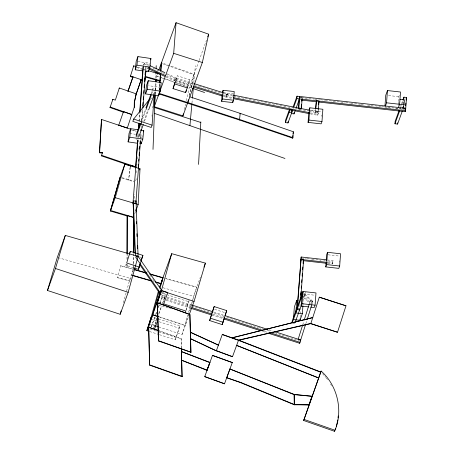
<?xml version="1.0" encoding="UTF-8"?>
<svg xmlns="http://www.w3.org/2000/svg" width="454" height="454" viewBox="0 0 454 454"><rect width="100%" height="100%" fill="white"/><g stroke="black" fill="none" stroke-linecap="round" stroke-linejoin="round"><path stroke-width="0.34" stroke-dasharray="2.27 1.7" d="M127.024 264.075L127.018 267.588L127.109 263.842M127.029 259.16L127.041 254.24M127.114 259.626L127.126 254.007M133.357 264.495L133.351 269.409L120.764 265.783L133.436 269.177L130.099 281.196L117.404 277.644L120.849 265.55M133.363 263.797L133.374 254.671M133.436 268.473L133.442 266.367M133.448 263.564L133.459 253.037M155.109 94.511L155.279 90.181M155.302 89.586L155.569 82.549M155.728 78.383L155.892 74.098M134.486 198.353L134.702 194.153M136.745 165.012L136.841 163.605M136.807 166.561L136.995 163.752M137.329 158.826L137.517 156.017M137.891 150.393L138.033 148.282M138.459 141.954L138.601 139.843M151.994 116.235L152.09 114.828M152.561 107.797L152.652 106.395M137.817 137.534L138.078 133.998M139.015 121.286L139.639 112.808M138.203 135.894L138.357 133.771M139.293 121.059L139.917 112.581M140.428 137.823L140.632 134.997M141.154 127.932L141.364 125.105M141.415 124.402L142.511 109.567M140.604 139.009L140.967 134.061M141.648 124.878L141.801 122.762M141.852 122.052L142.789 109.34M152.856 90.346L152.992 88.507L155.603 88.797L155.467 90.635M299.907 306.422L300.06 304.311M300.156 317.494L300.361 314.69M300.417 313.986L300.673 310.485M318.368 109.902L317.885 112.864L315.275 112.581L315.524 109.187M315.275 112.581L315.757 109.613M302.966 305.298L303.278 301.087M317.885 112.864L318.084 110.157M302.949 300.866L305.088 294.986L305.27 292.535L303.13 298.414M321.676 116.36L321.772 114.998M327.714 263.405L332.566 263.95L333.088 260.562L328.236 260.023M332.566 263.95L333.088 260.562M339.274 262.242L339.376 260.88M398.158 105.527L398.811 96.674L399.537 94.676M403.141 104.187L403.436 100.118M155.223 94.177L156.085 83.037M156.465 78.162L156.63 76.073L157.345 74.098M159.184 90.425L159.723 83.462M159.377 89.892L159.865 83.627M191.963 103.047L192.348 98.813M193.818 82.583L195.356 65.643M136.211 172.707L136.416 170.664M148.918 65.796L149.218 63.174L136.892 61.364M141.773 137.885L142.556 133.924M159.161 90.556L159.462 87.934M130.139 167.112L128.573 180.181L130.343 166.55M232.567 94.999L227.023 93.904L226.268 97.252L232.505 98.484M223.589 96.418L226.268 97.252L227.023 93.904M310.093 113.818L317.715 115.322L318.47 111.973L310.156 110.333M317.715 115.322L318.47 111.973M184.313 109.675L185.544 104.148M186.322 100.697L189.256 87.577L198.852 61.216M189.278 95.488L193.915 74.774L169.944 66.324M189.318 95.646L194.108 74.24L162.146 62.975M123.363 302.773L130.094 278.364L133.975 267.701M158.673 326.903L182.014 334.541L187.78 315.07M188.575 312.386L191.758 301.643M191.957 300.968L200.345 277.053M188.455 314.843L185.277 325.586L158.599 316.852M189.732 310.581L196.696 287.081L165.67 278.364M175.88 80.182L177.213 75.773L189.806 79.7L188.279 84.733M223.294 92.724L227.318 93.978L226.268 97.252L226.608 96.316L232.845 97.548M157.226 318.345L153.9 327.493L151.381 326.698L155.433 315.212M158.281 307.744L162.572 295.605L165.086 296.405L162.697 303.312M153.9 327.493L157.237 317.97M133.765 267.871L125.832 265.323L126.24 264.029M164.564 297.926L164.013 299.668L161.215 295.543M159.45 334.694L175.357 339.808L179.875 325.813L152.039 316.869M175.357 339.808L179.875 325.813M186.004 310.11L189.08 300.52M186.038 310.366L189.097 300.65M302.693 324.826L303.862 321.228M309.31 303.913L310.36 300.588L312.868 301.388L311.909 304.322M305.831 323.634L307.006 320.036M310.36 300.588L310.025 301.518L312.534 302.324L312.868 301.388M143.6 65.092L144.48 63.055L148.952 65.149M141.347 120.497L145.229 109.834M151.051 93.842L152.992 88.507M141.166 122.949L145.774 110.282M151.84 93.626L152.811 90.959L154.116 91.106M143.714 121.456L148.083 109.459M153.662 94.131L155.115 90.13M144.503 121.241L148.384 110.577M154.451 93.916L155.421 91.248M160.018 85.942L159.536 87.276L148.583 85.67M135.61 180.845L136.768 177.662M166.062 76.976L174.364 80.869L175.777 77.736L167.475 73.837M174.364 80.869L175.777 77.736M175.755 79.773L177.213 75.773M134.702 213.993L135.394 212.086M117.404 277.644L130.185 280.964M189.806 79.7L188.109 84.359L176.18 80.647M199.09 60.558L206.525 40.128M125.832 265.323L126.257 264.154M227.318 93.978L226.977 94.914L222.284 93.456M155.671 314.56L156.624 311.943M158.287 307.369L159.717 303.448M159.956 302.795L162.572 295.605M151.381 326.698L154.95 316.892M155.904 314.281L156.619 312.318M158.9 313.396L161.516 306.206M162.47 303.59L165.086 296.405L164.354 298.732L161.851 297.943M158.894 313.771L161.749 305.928M182.014 334.541L189.012 315.326M181.288 347.883L181.123 338.531L158.628 330.54M398.51 103.37L398.992 102.037M399.634 109.017L400.337 107.07M400.576 106.423L401.285 104.482M401.518 103.83L402.698 100.589M400.394 108.875L402.045 104.341M402.284 103.688L403.458 100.448M402.982 103.87L403.464 102.536M310.791 304.049L312.539 302.302L312.885 301.365L302.665 292.24L304.617 292.461M143.407 65.251L144.48 63.055M152.902 95.141L154.212 93.513M139.809 112.688L141.557 110.515M150.302 99.647L152.05 97.474M312.885 301.365L311.138 303.113L303.471 296.275M402.789 108.932L405.399 109.221M298.465 109.045L300.423 109.261M315.609 111.644L318.22 111.934M388.505 95.527L398.811 96.674M302.812 97.792L304.214 97.95M304.918 98.03L314.054 99.046M314.758 99.125L319.673 99.676M320.376 99.749L324.593 100.221M325.297 100.3L340.052 101.946M340.755 102.025L344.966 102.49M345.67 102.57L349.886 103.041M350.59 103.12L360.425 104.216M361.129 104.295L364.641 104.687M367.451 104.999L370.265 105.311M370.963 105.39L380.804 106.486M381.508 106.565L385.02 106.957M387.829 107.269L401.177 108.756M401.881 108.835L404.69 109.147M384.856 107.473L393.102 108.392M395.848 108.699L397.908 108.932M400.462 109.215L402.375 109.425M223.64 92.786L233.379 93.87M310.349 110.294L322.028 111.593M135.996 139.015L137.301 139.157M328.049 254.813L339.036 256.039M301.535 258.02L306.393 258.564M307.086 258.638L311.245 259.103M311.943 259.183L320.955 260.187M323.73 260.494L325.121 260.647M327.896 260.959L332.748 261.498M328.055 262.469L332.907 263.014M300.661 260.392L302.744 260.624M303.465 293.954L315.144 295.259M303.783 294.839L305.088 294.986M292.665 323.52L294.623 323.742M129.748 133.453L135.224 134.253M139.333 134.855L142.068 135.258M226.682 94.841L232.919 96.072M233.611 96.208L267.559 102.916M268.252 103.052L308.431 110.997M309.123 111.134L318.129 112.91M310.434 112.881L318.055 114.385M137.551 135.956L138.68 136.189M165.585 278.597L196.61 287.314M163.003 287.745L193.347 296.269M57.987 257.605L130.094 278.364M153.259 281.287L154.604 281.673M122.137 177.662L134.026 181.169M121.933 178.223L133.822 181.725M146.12 70.001L147.436 70.41M193.796 83.536L176.362 78.105L175.658 80.443L193.086 85.874M176.021 79.041L193.455 84.472M194.125 84.682L198.818 86.141M199.488 86.351L221.614 93.246M223.93 95.482L226.608 96.316M175.318 81.38L192.076 86.6M152.107 324.36L154.621 325.155M139.418 256.851L141.398 257.486M214.64 309.327L225.212 312.727M160.16 292.524L166.124 294.442M166.788 294.657L188.654 301.689M167.112 297.052L192.076 305.082M213.669 312.023L224.469 315.496M269.006 329.814L273.053 331.114M166.771 297.994L191.06 305.803M191.736 306.019L224.128 316.432M226.824 317.301L257.866 327.277M258.542 327.499L263.263 329.014M267.315 330.319L270.686 331.403M274.738 332.703L286.207 336.391M286.883 336.607L299.702 340.733M166.374 299.385L190.669 307.193M212.937 314.355L223.062 317.607M264.222 330.841L268.269 332.146M166.033 300.321L191.003 308.351M211.922 315.076L222.721 318.543M262.531 331.346L266.583 332.646M158.667 302.279L162.64 303.561M158.48 304.827L171.067 308.873M150.529 318.986L156.494 320.904M159.144 321.755L179.024 328.146M150.359 329.167L156.324 331.085M158.974 331.936L176.203 337.475M149.514 331.499L158.787 334.479M158.684 316.62L185.363 325.353M149.338 323.844L154.672 325.592M137.624 67.152L142.198 68.69M142.851 68.906L144.815 69.564M136.773 67.464L142.006 69.218M142.658 69.439L144.622 70.098M133.221 130.06L136.523 131.166M131.694 130.179L136.319 131.728M155.836 75.608L191.94 88.121M162.617 63.742L169.28 66.091M156.63 76.073L160.625 77.486M161.289 77.719L164.62 78.894M165.284 79.127L175.272 82.645M175.936 82.883L185.26 86.169M159.206 331.011L181.038 338.769M144.134 63.991L147.97 65.79M153.077 68.185L162.021 72.379M162.663 72.68L165.216 73.877M165.852 74.178L175.437 78.673M166.402 76.039L174.705 79.932M303.851 294.544L312.539 302.302M303.641 297.665L310.281 303.595M322.539 373.625L324.145 375.435M324.951 376.343L325.807 377.416M326.239 377.949L327.527 379.555M162.912 292.166L166.136 296.82M147.261 271.004L149.678 274.494M150.081 275.073L152.499 278.563M152.902 279.148L155.325 282.632M161.772 291.933L164.995 296.587M161.147 294.033L164.371 298.681M330.563 384.078L331.539 385.679M181.123 338.531L181.373 347.651"/><path stroke-width="0.68" d="M127.041 253.542L127.188 215.383L127.126 253.309M133.38 252.566L133.516 217.25L110.56 210.48L120.157 177.083M133.465 252.333L133.516 217.25M134.214 107.428L134.288 102.513L136.052 94.438L141.188 79.654L136.052 94.438M153.009 149.423L155.092 95.039M155.597 81.851L155.677 79.728M155.921 73.395L155.972 71.987M156.108 68.469L156.216 65.654M135.859 210.809L138.175 204.448L140.008 168.752L124.816 164.28L119.952 177.639L110.356 211.036L127.233 216.019M198.574 164.41L200.827 121.831M99.432 152.777L99.636 152.221L102.547 152.521L102.349 153.083L99.432 152.777L101.509 119.447L131.24 129.396M99.636 152.221L101.509 119.447M148.963 100.033L133.669 119.044L132.818 121.377L151.239 127.483L152.09 125.151L154.116 94.92M158.917 93.904L239.485 120.021L292.734 138.198L292.926 135.576M293.068 133.601L293.358 131.756L240.206 113.369L189.783 96.804M292.734 138.198L293.358 131.756M135.576 167.906L137.607 140.36M138.442 129.055L138.856 123.403M139.69 112.098L143.021 66.891M132.926 203.931L137.891 140.133M138.776 128.119L139.14 123.176M139.974 111.877L143.305 66.664M138.243 167.492L138.447 164.666M138.708 161.13L138.867 159.013M139.123 155.478L139.333 152.657M139.594 149.122L139.804 146.296M140.065 142.766L140.167 141.353M140.944 130.758L141.052 129.345M142.766 106.032L143.027 102.502M143.237 99.676L143.447 96.85M143.708 93.32L143.912 90.494M144.122 87.667L144.332 84.841M144.593 81.306L144.798 78.485M145.059 74.95L145.269 72.124M140.502 140.417L135.865 203.29L133.255 203M142.897 107.927L145.916 66.954M222.25 92.633L223.101 90.301L234.224 91.538L233.589 100.221L232.737 102.553L221.614 101.316L222.057 95.3M221.614 101.316L222.46 98.983L223.101 90.301M232.737 102.553L232.834 101.219M285.396 122.62L285.577 120.168L289.397 109.675L292.007 109.964L291.826 112.416L289.215 112.127L285.396 122.62L288.006 122.909L292.586 110.328M288.006 122.909L288.097 121.683M289.215 112.127L289.397 109.675M291.406 113.579L294.016 113.875L294.101 112.649M293.772 107.076L296.848 98.626L297.029 96.174L405.734 108.29L405.553 110.736L405.212 111.673L318.793 102.042M298.511 108.364L299.209 98.626M299.64 96.464L298.8 108.109L301.411 108.398L302.205 97.553L299.595 97.264M301.223 107.297L301.422 104.59M301.672 101.197L301.774 99.846M292.058 322.834L292.194 321.001L301.473 295.514M308.975 110.14L309.827 107.808L322.873 109.266L321.971 121.519L321.126 123.851L308.073 122.393L308.822 112.183M308.073 122.393L308.919 120.066L309.827 107.808M298.057 300.508L296.751 300.361L295.821 312.988L302.347 313.714L302.914 305.996M297.035 309.651L297.37 308.72L299.981 309.009L299.646 309.94L297.035 309.651L301.184 257.009L326.846 259.864M297.37 308.72L301.184 257.009M300.837 293.749L300.996 291.638M301.252 288.114L301.411 286.003M301.672 282.484L301.876 279.67M302.137 276.146L302.341 273.331M302.602 269.812L302.812 266.997M303.068 263.473L303.278 260.658M300.707 299.152L303.613 259.728L301.002 259.438L300.667 260.369M296.751 300.361L294.357 306.949L293.426 319.571L299.952 320.303L300.054 318.895M315.57 108.512L316.404 100.799L319.014 101.089L318.419 109.221M308.743 306.898L301.189 306.058L301.944 295.843M315.808 108.932L316.404 100.799M302.619 296.751L300.571 294.93L300.917 293.993L302.665 292.24L302.478 294.697L292.251 322.794M301.189 306.058L302.041 303.726L302.943 291.468L315.99 292.926L315.087 305.179L314.242 307.511L310.808 307.125M318.135 109.476L318.231 108.12M318.481 104.732L318.68 102.019M326.222 260.789L326.676 254.66L327.521 252.328L340.574 253.78L339.671 266.038L338.82 268.371L325.773 266.912L326.074 262.832M325.773 266.912L326.619 264.58L327.521 252.328M384.958 106.111L385.758 95.221L387.455 90.556L400.507 92.014L399.605 104.267L398.391 107.598M385.344 106.14L386.553 102.808L387.455 90.556M402.295 111.111L397.579 124.073L394.969 123.783L395.15 121.332L399.162 110.311M397.579 124.073L397.67 122.847M403.436 100.118L403.64 97.996L402.936 99.942M403.226 106.645L403.124 108.001L405.734 108.29L406.534 97.445L403.924 97.156L403.589 98.087M403.725 99.863L403.924 97.156M402.863 108.092L404.071 104.766L404.435 99.874L399.963 99.375M405.212 111.673L405.394 109.227M405.649 105.833L405.848 103.12M406.114 100.13L406.251 98.291M158.787 70.143L176.056 22.7L208.687 34.198L202.348 62.51L182.917 115.889L154.252 106.707L155.172 94.875M156.193 81.646L156.358 79.558M159.78 82.764L160.478 73.718M160.693 70.932L161.289 63.271M159.916 82.929L160.574 74.473L148.095 70.614M160.835 71.096L161.482 62.743M154.252 106.707L173.683 53.334L176.056 22.7M189.914 125.633L191.889 103.864M192.411 98.109L193.438 86.816M338.031 417.935L338.224 415.949M142.772 70.898L135.241 69.797L136.211 61.267L137.908 56.602L150.915 58.509L149.945 67.039L148.248 71.704L145.507 71.301M137.675 143.288L128.09 141.881L129.061 133.351L130.758 128.686L138.288 129.793M135.241 69.797L136.938 65.132L137.908 56.602M128.09 141.881L129.793 137.216L130.758 128.686M144.917 79.439L144.684 81.493L145.978 71.289M145.07 78.071L145.308 76.017M145.558 93.899L146.529 85.369L148.225 80.704L161.232 82.611L160.262 91.141L158.565 95.805L145.558 93.899L147.255 89.234L148.225 80.704M148.248 71.704L148.396 70.387M139.73 143.589L141.103 143.787L141.251 142.477M141.103 143.787L142.8 139.123L143.77 130.593L141.029 130.196M158.565 95.805L158.713 94.494M130.343 166.55L130.508 165.177L136.138 167.055L101.577 155.291L101.373 155.853L130.582 165.789M337.838 419.922L336.289 426.732M136.245 93.904L134.486 101.98L134.407 106.894L131.558 115.072L131.762 114.516L123.471 111.622L123.272 112.178M182.917 115.889L183.382 113.818M292.926 137.67L239.678 119.493L187.774 102.553L188.393 99.795M120.185 314.299L128.187 292.308L138.095 256.374L65.314 235.422L57.312 257.412L47.466 290.486L120.185 314.299L121.122 310.911M155.858 282.297L161.221 283.846L162.861 277.905L150.115 274.239M161.221 283.846L162.946 277.672L149.531 273.807M158.508 290.838L149.338 323.844L161.482 290.475L167.747 292.529L163.366 304.918M159.042 291.752L152.595 314.889L158.236 316.739M159.978 288.386L162.975 277.61M171.691 253.661L161.397 290.708L194.074 301.405L205.407 263.138L171.691 253.661L159.632 286.797M110.356 211.036L115.22 197.677L124.816 164.28M47.466 290.486L55.467 268.501L65.314 235.422M188.087 85.363L185.624 92.548L173.036 88.621L174.943 82.327M173.036 88.621L175.687 80.812M185.624 92.548L186.39 90.028M132.937 77.418L130.326 76.51L133.697 65.841L135.661 66.494M130.349 251.329L126.683 262.991L139.236 267.026L142.908 255.369L130.349 251.329L129.504 253.661M134.424 268.087L138.391 269.358L139.815 264.824M141.041 260.937L142.908 255.369M146.858 330.648L151.375 316.654L146.858 330.648L148.85 331.284M157.339 301.853L161.005 290.197L156.488 304.186L157.816 304.611M212.092 312.789L214.163 306.569L226.722 310.604L222.205 324.599L209.646 320.564L211.479 314.73M209.646 320.564L214.163 306.569M222.205 324.599L224.038 318.77M225.059 315.53L226.722 310.604M298.085 339.473L302.608 325.223M304.157 320.161L309.1 304.583M267.928 333.083L299.646 343.275L305.621 324.298M307.216 319.366L311.824 304.719M161.482 290.475L157.424 303.068L158.457 340.96L190.952 352.23L189.925 314.355L157.51 302.835L189.84 314.588L190.867 352.463M337.509 332.249L310.82 323.634L337.509 332.249L345.988 305.803L319.304 297.183L310.82 323.634L238.469 340.341L222.295 334.49L238.554 340.108L320.791 372.008L303.675 420.495L334.524 431.3L335.761 428.281M136.257 93.876L119.334 87.997L115.327 100.147L112.893 99.295L112.7 99.829M131.762 114.516L127.285 128.073L118.761 125.191L118.556 125.752L123.471 111.622M128.124 90.942L132.999 76.811L127.903 91.589M123.726 112.337L110.021 107.541L112.893 99.295M335.37 429.353C343.162 409.508 337.072 385.145 321.126 371.071L320.711 372.223L238.475 340.324M101.373 155.853L102.547 152.521M308.839 405.099L311.96 396.268L294.186 394.395L229.923 369.006L226.739 377.728L240.819 382.722L294.305 404.781L308.924 404.866L294.391 404.548L240.904 382.489L226.739 377.728M303.675 420.495L321.126 371.071M158.253 318.663L154.564 329.099M300.383 340.943L300.718 340.012L274.403 331.551M406.199 98.376L406.534 97.445M299.118 99.852L299.458 98.915L296.144 108.018M300.661 260.392L301.002 259.455L327.362 262.395M110.021 107.541L110.214 107.013L131.751 114.544M119.141 88.53L119.334 87.997M133.504 66.369L133.697 65.841M130.326 76.51L130.519 75.983L142.267 80.057M150.427 59.843L150.915 58.509M157.345 74.098L157.827 72.782M136.013 135.156L140.133 123.828M145.955 107.836L150.807 94.506M136.075 136.943L140.927 123.613M146.018 109.618L151.352 94.96M138.686 137.233L143.294 124.572M148.628 109.908L154.207 94.58M130.304 165.738L130.508 165.177M143.282 131.927L143.77 130.593M139.543 170.029L140.008 168.752M207.728 36.836L208.687 34.198M138.391 269.358L139.236 267.026M157.969 330.308L148.623 327.249L149.655 365.135L182.065 376.644L181.407 349.052M240.013 113.903L240.206 113.369L239.485 120.021M149.655 365.135L148.708 327.016M158.457 340.96L157.51 302.835M185.198 312.766L185.834 311.018L163.968 303.987M203.959 267.111L205.407 263.138M189.25 314.662L194.074 301.405M291.581 111.134L292.058 109.828M293.006 107.229L297.029 96.174M294.016 113.875L295.196 110.623M206.962 370.339L209.941 362.388L181.475 351.595L209.856 362.621L206.962 370.339L181.713 360.26L207.047 370.106M204.737 376.633L224.514 383.789L204.737 376.633L212.5 355.408L232.278 362.559L212.5 355.408M222.381 334.257L216.314 350.851L190.493 338.673L216.314 350.851L232.488 356.702L238.554 340.108L310.905 323.401M232.488 356.702L216.399 350.613M229.923 369.006L294.107 394.628L311.96 396.268M302.092 293.8L302.943 291.468M295.1 322.431L301.762 304.135M299.952 320.303L302.347 313.714M300.378 340.948L300.718 340.012L298.21 339.206M299.646 343.275L299.986 342.339L269.619 332.578M319.304 297.183L345.988 305.803M394.969 123.783L399.685 110.821M334.524 431.3L334.916 430.227L304.061 419.422M224.514 383.789L232.278 362.559M302.665 292.24L302.319 293.176L300.571 294.93M386.553 102.808L404.071 104.766M296.848 98.626L405.553 110.736M301.927 100.164L316.682 101.809M222.46 98.983L233.589 100.221M308.919 120.066L321.971 121.519M303.437 260.704L327.022 263.331M326.619 264.58L339.671 266.038M302.041 303.726L315.087 305.179M136.938 65.132L149.945 67.039M147.255 89.234L160.262 91.141M129.793 137.216L142.8 139.123M233.26 95.136L310.156 110.333M233.538 97.684L309.741 112.745M233.889 98.762L309.401 113.682M134.106 269.37L146.177 272.843M134.021 269.602L146.092 273.075M132.483 275.266L151.25 280.703M155.274 281.866L161.306 283.614M132.398 275.499L151.165 280.935M115.22 197.677L138.175 204.448M127.109 215.616L133.431 217.483M194.465 83.746L223.294 92.724M193.756 86.078L223.26 95.272M193.415 87.02L222.914 96.208M174.733 83.962L187.326 87.883M173.683 53.334L202.348 62.51M159.11 93.376L187.774 102.553M192.076 305.082L212.994 311.807M225.144 315.712L267.656 329.377M192.019 307.63L212.262 314.14M223.737 317.823L262.196 330.189M191.679 308.567L211.922 315.076M224.066 318.98L260.505 330.694M210.497 318.231L223.05 322.266M154.61 107.536L200.781 122.472M55.467 268.501L128.187 292.308M158.321 316.5L152.68 314.656L148.623 327.249L158.548 330.773M155.336 325.807L158.009 326.681M133.669 119.044L152.09 125.151M192.564 88.343L204.589 92.508M154.388 113.364L284.964 158.457M140.768 80.137L142.074 80.591M158.542 340.727L190.952 352.23M149.741 364.902L182.15 376.411M150.229 65.751L164.921 72.64M147.879 67.351L165.125 75.438M147.539 68.287L164.785 76.374M300.917 293.993L302.96 295.815M161.301 289.845L137.92 256.118L135.752 257.401L160.341 292.87M139.446 264.143L160.007 293.8M135.967 208.993L136.069 211.819M136.438 221.705L136.518 223.822M136.887 233.708L136.989 236.528M137.329 245.71L137.437 248.537M133.141 203.313L135.003 253.446M181.305 348.587L182.065 376.644M145.388 76.442L145.195 76.97L159.904 81.124L160.097 80.596L145.388 76.442M190.408 332.271L218.414 345.108L190.408 332.271M232.204 337.81L312.766 317.579L232.204 337.81M236.619 345.392L318.674 377.983L236.619 345.392M294.186 394.395L294.305 404.781L294.186 394.395M136.035 200.997L133.419 200.969L135.468 256.039L138.084 256.073L136.035 200.997"/></g></svg>
